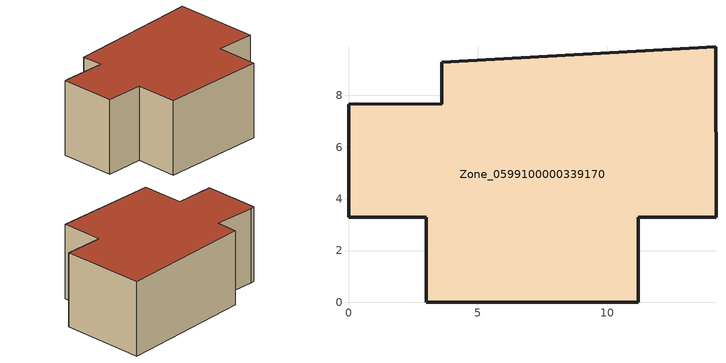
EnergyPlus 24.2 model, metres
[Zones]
Zone_0599100000339170
 floor ground (C_G): 11.2,3.29 11.2,0 3.01,0 3.01,3.29 0.01,3.29 0,7.65 0.32,7.67 3.6,7.65 3.6,9.29 14.2,9.88 14.21,3.29 z0
 wall outside (C_F): 3.6,7.65 0.32,7.67 0,7.65 0.01,3.29 3.01,3.29 3.01,0 11.2,0 11.2,3.29 14.21,3.29 14.2,9.88 3.6,9.29 3.6,7.65 z0:5.83
 roof outside (C_R): 11.2,3.29 14.21,3.29 14.2,9.88 3.6,9.29 3.6,7.65 0.32,7.67 0,7.65 0.01,3.29 3.01,3.29 3.01,0 11.2,0 z5.83
[BUILDING]
Pand.0599100000339170: North Axis=0; Terrain=City; Loads Convergence Tolerance Value=0.04; Temperature Convergence Tolerance Value=0.4; Solar Distribution=FullExterior; Maximum Number of Warmup Days=25; Minimum Number of Warmup Days=1
[Site:Location]
Rotterdam.The.Hague.AP_ZH_NLD Design_Conditions: Latitude=51.96; Longitude=4.45; Time Zone=1; Elevation=-4.5
[SITE:GROUNDTEMPERATURE:BUILDINGSURFACE]
18, 18, 18, 18, 18, 18, 18, 18, 18, 18, 18, 18
[MATERIAL] Thermal Absorptance=0.9; Solar Absorptance=0.7; Visible Absorptance=0.7
Name | Roughness | Thickness | Conductivity | Density | Specific Heat
G.TC.1992-2005 | MediumSmooth | 0.15 | 0.06 | 540 | 1210
F.TC.1992-2005 | Rough | 0.3 | 0.12 | 1920 | 840
R.TC.1992-2005 | MediumRough | 0.2 | 0.08 | 1500 | 1000
[CONSTRUCTION]
C_G: G.TC.1992-2005
C_F: F.TC.1992-2005
C_R: R.TC.1992-2005
[ZONE]
Zone_0599100000339170: Type=1; Multiplier=1; Ceiling Height=Autocalculate; Volume=Autocalculate; Floor Area=autocalculate; Part of Total Floor Area=Yes
[ZONEINFILTRATION:DESIGNFLOWRATE]
Infil_Zone_0599100000339170: Zone or ZoneList or Space or SpaceList=Zone_0599100000339170; Schedule=AlwaysOn; Design Flow Rate Calculation Method=Flow/Area; Flow Rate per Floor Area=0.0015; Constant Term Coefficient=1; Temperature Term Coefficient=0; Velocity Term Coefficient=0; Velocity Squared Term Coefficient=0
[HVACTEMPLATE:ZONE:IDEALLOADSAIRSYSTEM]
Zone_0599100000339170: Maximum Heating Supply Air Temperature=50; Minimum Cooling Supply Air Temperature=13; Maximum Heating Supply Air Humidity Ratio=0.0156; Minimum Cooling Supply Air Humidity Ratio=0.0077; Heating Limit=NoLimit; Cooling Limit=NoLimit; Dehumidification Control Type=ConstantSensibleHeatRatio; Cooling Sensible Heat Ratio=0.7; Dehumidification Setpoint=60; Humidification Control Type=None; Humidification Setpoint=30; Outdoor Air Method=None; Outdoor Air Flow Rate per Person=0.00944; Outdoor Air Flow Rate per Zone Floor Area=0; Outdoor Air Flow Rate per Zone=0; Demand Controlled Ventilation Type=None; Outdoor Air Economizer Type=NoEconomizer; Heat Recovery Type=None; Sensible Heat Recovery Effectiveness=0.7; Latent Heat Recovery Effectiveness=0.65
[ZONECONTROL:THERMOSTAT]
ThermostatControl_Zone_0599100000339170: Zone or ZoneList=Zone_0599100000339170; Control Type Schedule=DualSetpointControlType; Control 1=Thermostat_Zone_0599100000339170; Temperature Difference Between Cutout And Setpoint=0
[THERMOSTATSETPOINT:DUALSETPOINT]
Thermostat_Zone_0599100000339170: Heating Setpoint Temperature Schedule=HeatingSetpoint_Zone_0599100000339170; Cooling Setpoint Temperature Schedule=CoolingSetpoint_Zone_0599100000339170
[SCHEDULE:COMPACT]
HeatingSetpoint_Zone_0599100000339170: Through: 12/31, For: AllDays, Until: 24:00, 21
CoolingSetpoint_Zone_0599100000339170: Through: 12/31, For: AllDays, Until: 24:00, 24
DualSetpointControlType: Through: 12/31, For: AllDays, Until: 24:00, 4
AlwaysOn: Through: 12/31, For: AllDays, Until: 24:00, 1
